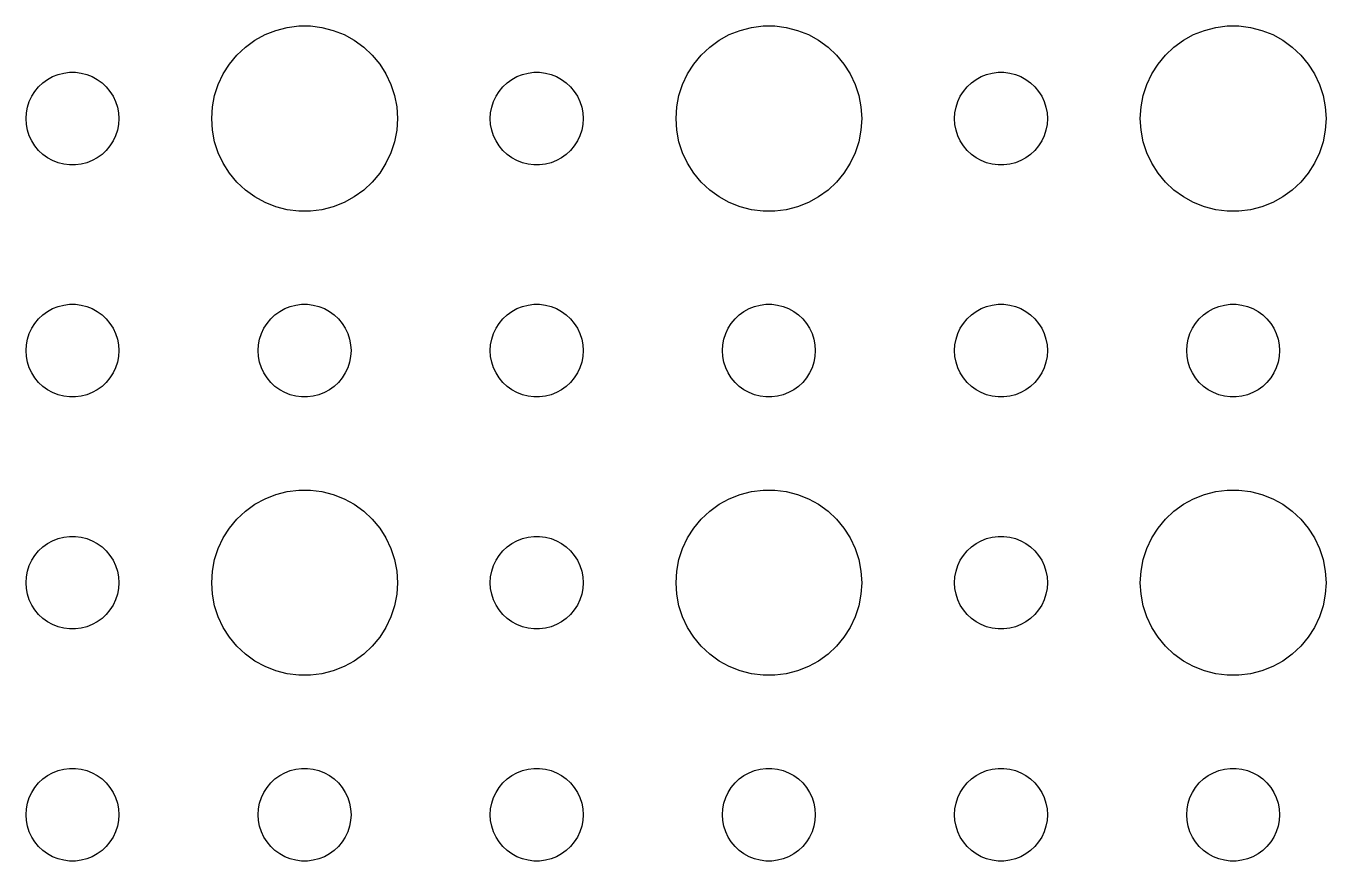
# Model space of a CAD drawing. Header units: metres. Extents: x -157 to 157, y -157 to 157.
# Drawn here: x 66 to 108, y -84 to -57.01 of the extents above; entities that cross this region are included whole.
import ezdxf

# ---------------------------------------------------------------- set-up
doc = ezdxf.new("R2010")
doc.units = ezdxf.units.M

msp = doc.modelspace()

# ---------------------------------------------------------------- linework, layer by layer
for p, q in [((74.073, -57.1468), (74.4379, -57.0531)), ((74.4379, -57.0531), (74.8116, -57.0059)), ((74.8116, -57.0059), (75.1884, -57.0059)), ((75.1884, -57.0059), (75.5621, -57.0531)), ((75.5621, -57.0531), (75.927, -57.1468)), ((89.073, -57.1468), (89.4379, -57.0531)), ((89.4379, -57.0531), (89.8116, -57.0059)), ((89.8116, -57.0059), (90.1884, -57.0059)), ((90.1884, -57.0059), (90.5621, -57.0531)), ((90.5621, -57.0531), (90.927, -57.1468)), ((104.073, -57.1468), (104.438, -57.0531)), ((104.438, -57.0531), (104.812, -57.0059)), ((104.812, -57.0059), (105.188, -57.0059)), ((105.188, -57.0059), (105.562, -57.0531)), ((105.562, -57.0531), (105.927, -57.1468)), ((73.0877, -57.6885), (73.3925, -57.467)), ((73.3925, -57.467), (73.7227, -57.2855)), ((73.7227, -57.2855), (74.073, -57.1468)), ((75.927, -57.1468), (76.2773, -57.2855)), ((76.2773, -57.2855), (76.6075, -57.467)), ((76.6075, -57.467), (76.9123, -57.6885)), ((88.0877, -57.6885), (88.3925, -57.467)), ((88.3925, -57.467), (88.7227, -57.2855)), ((88.7227, -57.2855), (89.073, -57.1468)), ((90.927, -57.1468), (91.2773, -57.2855)), ((91.2773, -57.2855), (91.6075, -57.467)), ((91.6075, -57.467), (91.9123, -57.6885)), ((103.088, -57.6885), (103.393, -57.467)), ((103.393, -57.467), (103.723, -57.2855)), ((103.723, -57.2855), (104.073, -57.1468)), ((105.927, -57.1468), (106.277, -57.2855)), ((106.277, -57.2855), (106.607, -57.467)), ((106.607, -57.467), (106.912, -57.6885)), ((72.573, -58.2366), (72.8131, -57.9464)), ((72.8131, -57.9464), (73.0877, -57.6885)), ((76.9123, -57.6885), (77.1869, -57.9464)), ((77.1869, -57.9464), (77.427, -58.2366)), ((87.573, -58.2366), (87.8131, -57.9464)), ((87.8131, -57.9464), (88.0877, -57.6885)), ((91.9123, -57.6885), (92.1869, -57.9464)), ((92.1869, -57.9464), (92.427, -58.2366)), ((102.573, -58.2366), (102.813, -57.9464)), ((102.813, -57.9464), (103.088, -57.6885)), ((106.912, -57.6885), (107.187, -57.9464)), ((107.187, -57.9464), (107.427, -58.2366)), ((72.3711, -58.5547), (72.573, -58.2366)), ((77.427, -58.2366), (77.6289, -58.5547)), ((87.3711, -58.5547), (87.573, -58.2366)), ((92.427, -58.2366), (92.6289, -58.5547)), ((102.371, -58.5547), (102.573, -58.2366)), ((107.427, -58.2366), (107.629, -58.5547)), ((66.5439, -58.8442), (66.6963, -58.7335)), ((66.6963, -58.7335), (66.8613, -58.6428)), ((66.8613, -58.6428), (67.0365, -58.5734)), ((67.0365, -58.5734), (67.2189, -58.5266)), ((67.2189, -58.5266), (67.4058, -58.503)), ((67.4058, -58.503), (67.5942, -58.503)), ((67.5942, -58.503), (67.7811, -58.5266)), ((67.7811, -58.5266), (67.9635, -58.5734)), ((67.9635, -58.5734), (68.1387, -58.6428)), ((68.1387, -58.6428), (68.3037, -58.7335)), ((68.3037, -58.7335), (68.4561, -58.8442)), ((72.2107, -58.8956), (72.3711, -58.5547)), ((77.6289, -58.5547), (77.7893, -58.8956)), ((81.5439, -58.8442), (81.6963, -58.7335)), ((81.6963, -58.7335), (81.8613, -58.6428)), ((81.8613, -58.6428), (82.0365, -58.5734)), ((82.0365, -58.5734), (82.2189, -58.5266)), ((82.2189, -58.5266), (82.4058, -58.503)), ((82.4058, -58.503), (82.5942, -58.503)), ((82.5942, -58.503), (82.7811, -58.5266)), ((82.7811, -58.5266), (82.9635, -58.5734)), ((82.9635, -58.5734), (83.1387, -58.6428)), ((83.1387, -58.6428), (83.3037, -58.7335)), ((83.3037, -58.7335), (83.4561, -58.8442)), ((87.2107, -58.8956), (87.3711, -58.5547)), ((92.6289, -58.5547), (92.7893, -58.8956)), ((96.5439, -58.8442), (96.6963, -58.7335)), ((96.6963, -58.7335), (96.8613, -58.6428)), ((96.8613, -58.6428), (97.0365, -58.5734)), ((97.0365, -58.5734), (97.2189, -58.5266)), ((97.2189, -58.5266), (97.4058, -58.503)), ((97.4058, -58.503), (97.5942, -58.503)), ((97.5942, -58.503), (97.7811, -58.5266)), ((97.7811, -58.5266), (97.9635, -58.5734)), ((97.9635, -58.5734), (98.1387, -58.6428)), ((98.1387, -58.6428), (98.3037, -58.7335)), ((98.3037, -58.7335), (98.4561, -58.8442)), ((102.211, -58.8956), (102.371, -58.5547)), ((107.629, -58.5547), (107.789, -58.8956)), ((66.1855, -59.2774), (66.2865, -59.1183)), ((66.2865, -59.1183), (66.4065, -58.9732)), ((66.4065, -58.9732), (66.5439, -58.8442)), ((68.4561, -58.8442), (68.5934, -58.9732)), ((68.5934, -58.9732), (68.7135, -59.1183)), ((68.7135, -59.1183), (68.8145, -59.2774)), ((72.0943, -59.2539), (72.2107, -58.8956)), ((77.7893, -58.8956), (77.9057, -59.2539)), ((81.1855, -59.2774), (81.2865, -59.1183)), ((81.2865, -59.1183), (81.4065, -58.9732)), ((81.4065, -58.9732), (81.5439, -58.8442)), ((83.4561, -58.8442), (83.5934, -58.9732)), ((83.5934, -58.9732), (83.7135, -59.1183)), ((83.7135, -59.1183), (83.8145, -59.2774)), ((87.0943, -59.2539), (87.2107, -58.8956)), ((92.7893, -58.8956), (92.9057, -59.2539)), ((96.1855, -59.2774), (96.2865, -59.1183)), ((96.2865, -59.1183), (96.4065, -58.9732)), ((96.4065, -58.9732), (96.5439, -58.8442)), ((98.4561, -58.8442), (98.5934, -58.9732)), ((98.5934, -58.9732), (98.7135, -59.1183)), ((98.7135, -59.1183), (98.8145, -59.2774)), ((102.094, -59.2539), (102.211, -58.8956)), ((107.789, -58.8956), (107.906, -59.2539)), ((66.0118, -59.812), (66.0471, -59.627)), ((66.0471, -59.627), (66.1053, -59.4478)), ((66.1053, -59.4478), (66.1855, -59.2774)), ((68.8145, -59.2774), (68.8947, -59.4478)), ((68.8947, -59.4478), (68.9529, -59.627)), ((68.9529, -59.627), (68.9882, -59.812)), ((72, -60), (72.0237, -59.624)), ((72.0237, -59.624), (72.0943, -59.2539)), ((77.9057, -59.2539), (77.9763, -59.624)), ((77.9763, -59.624), (78, -60)), ((81.0118, -59.812), (81.0471, -59.627)), ((81.0471, -59.627), (81.1053, -59.4478)), ((81.1053, -59.4478), (81.1855, -59.2774)), ((83.8145, -59.2774), (83.8947, -59.4478)), ((83.8947, -59.4478), (83.9529, -59.627)), ((83.9529, -59.627), (83.9882, -59.812)), ((87, -60), (87.0237, -59.624)), ((87.0237, -59.624), (87.0943, -59.2539)), ((92.9057, -59.2539), (92.9763, -59.624)), ((92.9763, -59.624), (93, -60)), ((96.0118, -59.812), (96.0471, -59.627)), ((96.0471, -59.627), (96.1053, -59.4478)), ((96.1053, -59.4478), (96.1855, -59.2774)), ((98.8145, -59.2774), (98.8947, -59.4478)), ((98.8947, -59.4478), (98.9529, -59.627)), ((98.9529, -59.627), (98.9882, -59.812)), ((102, -60), (102.024, -59.624)), ((102.024, -59.624), (102.094, -59.2539)), ((107.906, -59.2539), (107.976, -59.624)), ((107.976, -59.624), (108, -60)), ((66, -60), (66.0118, -59.812)), ((66.0118, -60.188), (66, -60)), ((68.9882, -59.812), (69, -60)), ((69, -60), (68.9882, -60.188)), ((72.0237, -60.376), (72, -60)), ((78, -60), (77.9763, -60.376)), ((81, -60), (81.0118, -59.812)), ((81.0118, -60.188), (81, -60)), ((83.9882, -59.812), (84, -60)), ((84, -60), (83.9882, -60.188)), ((87.0237, -60.376), (87, -60)), ((93, -60), (92.9763, -60.376)), ((96, -60), (96.0118, -59.812)), ((96.0118, -60.188), (96, -60)), ((98.9882, -59.812), (99, -60)), ((99, -60), (98.9882, -60.188)), ((102.024, -60.376), (102, -60)), ((108, -60), (107.976, -60.376)), ((66.0471, -60.373), (66.0118, -60.188)), ((66.1053, -60.5522), (66.0471, -60.373)), ((68.9529, -60.373), (68.8947, -60.5522)), ((68.9882, -60.188), (68.9529, -60.373)), ((72.0943, -60.7461), (72.0237, -60.376)), ((77.9763, -60.376), (77.9057, -60.7461)), ((81.0471, -60.373), (81.0118, -60.188)), ((81.1053, -60.5522), (81.0471, -60.373)), ((83.9529, -60.373), (83.8947, -60.5522)), ((83.9882, -60.188), (83.9529, -60.373)), ((87.0943, -60.7461), (87.0237, -60.376)), ((92.9763, -60.376), (92.9057, -60.7461)), ((96.0471, -60.373), (96.0118, -60.188)), ((96.1053, -60.5522), (96.0471, -60.373)), ((98.9529, -60.373), (98.8947, -60.5522)), ((98.9882, -60.188), (98.9529, -60.373)), ((102.094, -60.7461), (102.024, -60.376)), ((107.976, -60.376), (107.906, -60.7461)), ((66.1855, -60.7226), (66.1053, -60.5522)), ((66.2865, -60.8817), (66.1855, -60.7226)), ((66.4065, -61.0268), (66.2865, -60.8817)), ((68.7135, -60.8817), (68.5934, -61.0268)), ((68.8145, -60.7226), (68.7135, -60.8817)), ((68.8947, -60.5522), (68.8145, -60.7226)), ((72.2107, -61.1044), (72.0943, -60.7461)), ((77.9057, -60.7461), (77.7893, -61.1044)), ((81.1855, -60.7226), (81.1053, -60.5522)), ((81.2865, -60.8817), (81.1855, -60.7226)), ((81.4065, -61.0268), (81.2865, -60.8817)), ((83.7135, -60.8817), (83.5934, -61.0268)), ((83.8145, -60.7226), (83.7135, -60.8817)), ((83.8947, -60.5522), (83.8145, -60.7226)), ((87.2107, -61.1044), (87.0943, -60.7461)), ((92.9057, -60.7461), (92.7893, -61.1044)), ((96.1855, -60.7226), (96.1053, -60.5522)), ((96.2865, -60.8817), (96.1855, -60.7226)), ((96.4065, -61.0268), (96.2865, -60.8817)), ((98.7135, -60.8817), (98.5934, -61.0268)), ((98.8145, -60.7226), (98.7135, -60.8817)), ((98.8947, -60.5522), (98.8145, -60.7226)), ((102.211, -61.1044), (102.094, -60.7461)), ((107.906, -60.7461), (107.789, -61.1044)), ((66.5439, -61.1558), (66.4065, -61.0268)), ((66.6963, -61.2665), (66.5439, -61.1558)), ((66.8613, -61.3572), (66.6963, -61.2665)), ((68.3037, -61.2665), (68.1387, -61.3572)), ((68.4561, -61.1558), (68.3037, -61.2665)), ((68.5934, -61.0268), (68.4561, -61.1558)), ((72.3711, -61.4453), (72.2107, -61.1044)), ((77.7893, -61.1044), (77.6289, -61.4453)), ((81.5439, -61.1558), (81.4065, -61.0268)), ((81.6963, -61.2665), (81.5439, -61.1558)), ((81.8613, -61.3572), (81.6963, -61.2665)), ((83.3037, -61.2665), (83.1387, -61.3572)), ((83.4561, -61.1558), (83.3037, -61.2665)), ((83.5934, -61.0268), (83.4561, -61.1558)), ((87.3711, -61.4453), (87.2107, -61.1044)), ((92.7893, -61.1044), (92.6289, -61.4453)), ((96.5439, -61.1558), (96.4065, -61.0268)), ((96.6963, -61.2665), (96.5439, -61.1558)), ((96.8613, -61.3572), (96.6963, -61.2665)), ((98.3037, -61.2665), (98.1387, -61.3572)), ((98.4561, -61.1558), (98.3037, -61.2665)), ((98.5934, -61.0268), (98.4561, -61.1558)), ((102.371, -61.4453), (102.211, -61.1044)), ((107.789, -61.1044), (107.629, -61.4453)), ((67.0365, -61.4266), (66.8613, -61.3572)), ((67.2189, -61.4734), (67.0365, -61.4266)), ((67.4058, -61.497), (67.2189, -61.4734)), ((67.5942, -61.497), (67.4058, -61.497)), ((67.7811, -61.4734), (67.5942, -61.497)), ((67.9635, -61.4266), (67.7811, -61.4734)), ((68.1387, -61.3572), (67.9635, -61.4266)), ((72.573, -61.7634), (72.3711, -61.4453)), ((77.6289, -61.4453), (77.427, -61.7634)), ((82.0365, -61.4266), (81.8613, -61.3572)), ((82.2189, -61.4734), (82.0365, -61.4266)), ((82.4058, -61.497), (82.2189, -61.4734)), ((82.5942, -61.497), (82.4058, -61.497)), ((82.7811, -61.4734), (82.5942, -61.497)), ((82.9635, -61.4266), (82.7811, -61.4734)), ((83.1387, -61.3572), (82.9635, -61.4266)), ((87.573, -61.7634), (87.3711, -61.4453)), ((92.6289, -61.4453), (92.427, -61.7634)), ((97.0365, -61.4266), (96.8613, -61.3572)), ((97.2189, -61.4734), (97.0365, -61.4266)), ((97.4058, -61.497), (97.2189, -61.4734)), ((97.5942, -61.497), (97.4058, -61.497)), ((97.7811, -61.4734), (97.5942, -61.497)), ((97.9635, -61.4266), (97.7811, -61.4734)), ((98.1387, -61.3572), (97.9635, -61.4266)), ((102.573, -61.7634), (102.371, -61.4453)), ((107.629, -61.4453), (107.427, -61.7634)), ((72.8131, -62.0536), (72.573, -61.7634)), ((73.0877, -62.3115), (72.8131, -62.0536)), ((77.1869, -62.0536), (76.9123, -62.3115)), ((77.427, -61.7634), (77.1869, -62.0536)), ((87.8131, -62.0536), (87.573, -61.7634)), ((88.0877, -62.3115), (87.8131, -62.0536)), ((92.1869, -62.0536), (91.9123, -62.3115)), ((92.427, -61.7634), (92.1869, -62.0536)), ((102.813, -62.0536), (102.573, -61.7634)), ((103.088, -62.3115), (102.813, -62.0536)), ((107.187, -62.0536), (106.912, -62.3115)), ((107.427, -61.7634), (107.187, -62.0536)), ((73.3925, -62.533), (73.0877, -62.3115)), ((73.7227, -62.7145), (73.3925, -62.533)), ((76.6075, -62.533), (76.2773, -62.7145)), ((76.9123, -62.3115), (76.6075, -62.533)), ((88.3925, -62.533), (88.0877, -62.3115)), ((88.7227, -62.7145), (88.3925, -62.533)), ((91.6075, -62.533), (91.2773, -62.7145)), ((91.9123, -62.3115), (91.6075, -62.533)), ((103.393, -62.533), (103.088, -62.3115)), ((103.723, -62.7145), (103.393, -62.533)), ((106.607, -62.533), (106.277, -62.7145)), ((106.912, -62.3115), (106.607, -62.533)), ((74.073, -62.8532), (73.7227, -62.7145)), ((74.4379, -62.9469), (74.073, -62.8532)), ((74.8116, -62.9941), (74.4379, -62.9469)), ((75.1884, -62.9941), (74.8116, -62.9941)), ((75.5621, -62.9469), (75.1884, -62.9941)), ((75.927, -62.8532), (75.5621, -62.9469)), ((76.2773, -62.7145), (75.927, -62.8532)), ((89.073, -62.8532), (88.7227, -62.7145)), ((89.4379, -62.9469), (89.073, -62.8532)), ((89.8116, -62.9941), (89.4379, -62.9469)), ((90.1884, -62.9941), (89.8116, -62.9941)), ((90.5621, -62.9469), (90.1884, -62.9941)), ((90.927, -62.8532), (90.5621, -62.9469)), ((91.2773, -62.7145), (90.927, -62.8532)), ((104.073, -62.8532), (103.723, -62.7145)), ((104.438, -62.9469), (104.073, -62.8532)), ((104.812, -62.9941), (104.438, -62.9469)), ((105.188, -62.9941), (104.812, -62.9941)), ((105.562, -62.9469), (105.188, -62.9941)), ((105.927, -62.8532), (105.562, -62.9469)), ((106.277, -62.7145), (105.927, -62.8532)), ((66.4065, -66.4732), (66.5439, -66.3442)), ((66.5439, -66.3442), (66.6963, -66.2335)), ((66.6963, -66.2335), (66.8613, -66.1428)), ((66.8613, -66.1428), (67.0365, -66.0734)), ((67.0365, -66.0734), (67.2189, -66.0266)), ((67.2189, -66.0266), (67.4058, -66.003)), ((67.4058, -66.003), (67.5942, -66.003)), ((67.5942, -66.003), (67.7811, -66.0266)), ((67.7811, -66.0266), (67.9635, -66.0734)), ((67.9635, -66.0734), (68.1387, -66.1428)), ((68.1387, -66.1428), (68.3037, -66.2335)), ((68.3037, -66.2335), (68.4561, -66.3442)), ((68.4561, -66.3442), (68.5934, -66.4732)), ((73.9065, -66.4732), (74.0439, -66.3442)), ((74.0439, -66.3442), (74.1963, -66.2335)), ((74.1963, -66.2335), (74.3613, -66.1428)), ((74.3613, -66.1428), (74.5365, -66.0734)), ((74.5365, -66.0734), (74.7189, -66.0266)), ((74.7189, -66.0266), (74.9058, -66.003)), ((74.9058, -66.003), (75.0942, -66.003)), ((75.0942, -66.003), (75.2811, -66.0266)), ((75.2811, -66.0266), (75.4635, -66.0734)), ((75.4635, -66.0734), (75.6387, -66.1428)), ((75.6387, -66.1428), (75.8037, -66.2335)), ((75.8037, -66.2335), (75.9561, -66.3442)), ((75.9561, -66.3442), (76.0934, -66.4732)), ((81.4065, -66.4732), (81.5439, -66.3442)), ((81.5439, -66.3442), (81.6963, -66.2335)), ((81.6963, -66.2335), (81.8613, -66.1428)), ((81.8613, -66.1428), (82.0365, -66.0734)), ((82.0365, -66.0734), (82.2189, -66.0266)), ((82.2189, -66.0266), (82.4058, -66.003)), ((82.4058, -66.003), (82.5942, -66.003)), ((82.5942, -66.003), (82.7811, -66.0266)), ((82.7811, -66.0266), (82.9635, -66.0734)), ((82.9635, -66.0734), (83.1387, -66.1428)), ((83.1387, -66.1428), (83.3037, -66.2335)), ((83.3037, -66.2335), (83.4561, -66.3442)), ((83.4561, -66.3442), (83.5934, -66.4732)), ((88.9065, -66.4732), (89.0439, -66.3442)), ((89.0439, -66.3442), (89.1963, -66.2335)), ((89.1963, -66.2335), (89.3613, -66.1428)), ((89.3613, -66.1428), (89.5365, -66.0734)), ((89.5365, -66.0734), (89.7189, -66.0266)), ((89.7189, -66.0266), (89.9058, -66.003)), ((89.9058, -66.003), (90.0942, -66.003)), ((90.0942, -66.003), (90.2811, -66.0266)), ((90.2811, -66.0266), (90.4635, -66.0734)), ((90.4635, -66.0734), (90.6387, -66.1428)), ((90.6387, -66.1428), (90.8037, -66.2335)), ((90.8037, -66.2335), (90.9561, -66.3442)), ((90.9561, -66.3442), (91.0934, -66.4732)), ((96.4065, -66.4732), (96.5439, -66.3442)), ((96.5439, -66.3442), (96.6963, -66.2335)), ((96.6963, -66.2335), (96.8613, -66.1428)), ((96.8613, -66.1428), (97.0365, -66.0734)), ((97.0365, -66.0734), (97.2189, -66.0266)), ((97.2189, -66.0266), (97.4058, -66.003)), ((97.4058, -66.003), (97.5942, -66.003)), ((97.5942, -66.003), (97.7811, -66.0266)), ((97.7811, -66.0266), (97.9635, -66.0734)), ((97.9635, -66.0734), (98.1387, -66.1428)), ((98.1387, -66.1428), (98.3037, -66.2335)), ((98.3037, -66.2335), (98.4561, -66.3442)), ((98.4561, -66.3442), (98.5934, -66.4732)), ((103.907, -66.4732), (104.044, -66.3442)), ((104.044, -66.3442), (104.196, -66.2335)), ((104.196, -66.2335), (104.361, -66.1428)), ((104.361, -66.1428), (104.536, -66.0734)), ((104.536, -66.0734), (104.719, -66.0266)), ((104.719, -66.0266), (104.906, -66.003)), ((104.906, -66.003), (105.094, -66.003)), ((105.094, -66.003), (105.281, -66.0266)), ((105.281, -66.0266), (105.464, -66.0734)), ((105.464, -66.0734), (105.639, -66.1428)), ((105.639, -66.1428), (105.804, -66.2335)), ((105.804, -66.2335), (105.956, -66.3442)), ((105.956, -66.3442), (106.093, -66.4732)), ((66.1053, -66.9478), (66.1855, -66.7774)), ((66.1855, -66.7774), (66.2865, -66.6183)), ((66.2865, -66.6183), (66.4065, -66.4732)), ((68.5934, -66.4732), (68.7135, -66.6183)), ((68.7135, -66.6183), (68.8145, -66.7774)), ((68.8145, -66.7774), (68.8947, -66.9478)), ((73.6053, -66.9478), (73.6855, -66.7774)), ((73.6855, -66.7774), (73.7865, -66.6183)), ((73.7865, -66.6183), (73.9065, -66.4732)), ((76.0934, -66.4732), (76.2135, -66.6183)), ((76.2135, -66.6183), (76.3145, -66.7774)), ((76.3145, -66.7774), (76.3947, -66.9478)), ((81.1053, -66.9478), (81.1855, -66.7774)), ((81.1855, -66.7774), (81.2865, -66.6183)), ((81.2865, -66.6183), (81.4065, -66.4732)), ((83.5934, -66.4732), (83.7135, -66.6183)), ((83.7135, -66.6183), (83.8145, -66.7774)), ((83.8145, -66.7774), (83.8947, -66.9478)), ((88.6053, -66.9478), (88.6855, -66.7774)), ((88.6855, -66.7774), (88.7865, -66.6183)), ((88.7865, -66.6183), (88.9065, -66.4732)), ((91.0934, -66.4732), (91.2135, -66.6183)), ((91.2135, -66.6183), (91.3145, -66.7774)), ((91.3145, -66.7774), (91.3947, -66.9478)), ((96.1053, -66.9478), (96.1855, -66.7774)), ((96.1855, -66.7774), (96.2865, -66.6183)), ((96.2865, -66.6183), (96.4065, -66.4732)), ((98.5934, -66.4732), (98.7135, -66.6183)), ((98.7135, -66.6183), (98.8145, -66.7774)), ((98.8145, -66.7774), (98.8947, -66.9478)), ((103.605, -66.9478), (103.686, -66.7774)), ((103.686, -66.7774), (103.786, -66.6183)), ((103.786, -66.6183), (103.907, -66.4732)), ((106.093, -66.4732), (106.214, -66.6183)), ((106.214, -66.6183), (106.314, -66.7774)), ((106.314, -66.7774), (106.395, -66.9478)), ((66.0118, -67.312), (66.0471, -67.127)), ((66.0471, -67.127), (66.1053, -66.9478)), ((68.8947, -66.9478), (68.9529, -67.127)), ((68.9529, -67.127), (68.9882, -67.312)), ((73.5118, -67.312), (73.5471, -67.127)), ((73.5471, -67.127), (73.6053, -66.9478)), ((76.3947, -66.9478), (76.4529, -67.127)), ((76.4529, -67.127), (76.4882, -67.312)), ((81.0118, -67.312), (81.0471, -67.127)), ((81.0471, -67.127), (81.1053, -66.9478)), ((83.8947, -66.9478), (83.9529, -67.127)), ((83.9529, -67.127), (83.9882, -67.312)), ((88.5118, -67.312), (88.5471, -67.127)), ((88.5471, -67.127), (88.6053, -66.9478)), ((91.3947, -66.9478), (91.4529, -67.127)), ((91.4529, -67.127), (91.4882, -67.312)), ((96.0118, -67.312), (96.0471, -67.127)), ((96.0471, -67.127), (96.1053, -66.9478)), ((98.8947, -66.9478), (98.9529, -67.127)), ((98.9529, -67.127), (98.9882, -67.312)), ((103.512, -67.312), (103.547, -67.127)), ((103.547, -67.127), (103.605, -66.9478)), ((106.395, -66.9478), (106.453, -67.127)), ((106.453, -67.127), (106.488, -67.312)), ((66, -67.5), (66.0118, -67.312)), ((66.0118, -67.688), (66, -67.5)), ((68.9882, -67.312), (69, -67.5)), ((69, -67.5), (68.9882, -67.688)), ((73.5, -67.5), (73.5118, -67.312)), ((73.5118, -67.688), (73.5, -67.5)), ((76.4882, -67.312), (76.5, -67.5)), ((76.5, -67.5), (76.4882, -67.688)), ((81, -67.5), (81.0118, -67.312)), ((81.0118, -67.688), (81, -67.5)), ((83.9882, -67.312), (84, -67.5)), ((84, -67.5), (83.9882, -67.688)), ((88.5, -67.5), (88.5118, -67.312)), ((88.5118, -67.688), (88.5, -67.5)), ((91.4882, -67.312), (91.5, -67.5)), ((91.5, -67.5), (91.4882, -67.688)), ((96, -67.5), (96.0118, -67.312)), ((96.0118, -67.688), (96, -67.5)), ((98.9882, -67.312), (99, -67.5)), ((99, -67.5), (98.9882, -67.688)), ((103.5, -67.5), (103.512, -67.312)), ((103.512, -67.688), (103.5, -67.5)), ((106.488, -67.312), (106.5, -67.5)), ((106.5, -67.5), (106.488, -67.688)), ((66.0471, -67.873), (66.0118, -67.688)), ((66.1053, -68.0522), (66.0471, -67.873)), ((68.9529, -67.873), (68.8947, -68.0522)), ((68.9882, -67.688), (68.9529, -67.873)), ((73.5471, -67.873), (73.5118, -67.688)), ((73.6053, -68.0522), (73.5471, -67.873)), ((76.4529, -67.873), (76.3947, -68.0522)), ((76.4882, -67.688), (76.4529, -67.873)), ((81.0471, -67.873), (81.0118, -67.688)), ((81.1053, -68.0522), (81.0471, -67.873)), ((83.9529, -67.873), (83.8947, -68.0522)), ((83.9882, -67.688), (83.9529, -67.873)), ((88.5471, -67.873), (88.5118, -67.688)), ((88.6053, -68.0522), (88.5471, -67.873)), ((91.4529, -67.873), (91.3947, -68.0522)), ((91.4882, -67.688), (91.4529, -67.873)), ((96.0471, -67.873), (96.0118, -67.688)), ((96.1053, -68.0522), (96.0471, -67.873)), ((98.9529, -67.873), (98.8947, -68.0522)), ((98.9882, -67.688), (98.9529, -67.873)), ((103.547, -67.873), (103.512, -67.688)), ((103.605, -68.0522), (103.547, -67.873)), ((106.453, -67.873), (106.395, -68.0522)), ((106.488, -67.688), (106.453, -67.873)), ((66.1855, -68.2226), (66.1053, -68.0522)), ((66.2865, -68.3817), (66.1855, -68.2226)), ((66.4065, -68.5268), (66.2865, -68.3817)), ((68.7135, -68.3817), (68.5934, -68.5268)), ((68.8145, -68.2226), (68.7135, -68.3817)), ((68.8947, -68.0522), (68.8145, -68.2226)), ((73.6855, -68.2226), (73.6053, -68.0522)), ((73.7865, -68.3817), (73.6855, -68.2226)), ((73.9065, -68.5268), (73.7865, -68.3817)), ((76.2135, -68.3817), (76.0934, -68.5268)), ((76.3145, -68.2226), (76.2135, -68.3817)), ((76.3947, -68.0522), (76.3145, -68.2226)), ((81.1855, -68.2226), (81.1053, -68.0522)), ((81.2865, -68.3817), (81.1855, -68.2226)), ((81.4065, -68.5268), (81.2865, -68.3817)), ((83.7135, -68.3817), (83.5934, -68.5268)), ((83.8145, -68.2226), (83.7135, -68.3817)), ((83.8947, -68.0522), (83.8145, -68.2226)), ((88.6855, -68.2226), (88.6053, -68.0522)), ((88.7865, -68.3817), (88.6855, -68.2226)), ((88.9065, -68.5268), (88.7865, -68.3817)), ((91.2135, -68.3817), (91.0934, -68.5268)), ((91.3145, -68.2226), (91.2135, -68.3817)), ((91.3947, -68.0522), (91.3145, -68.2226)), ((96.1855, -68.2226), (96.1053, -68.0522)), ((96.2865, -68.3817), (96.1855, -68.2226)), ((96.4065, -68.5268), (96.2865, -68.3817)), ((98.7135, -68.3817), (98.5934, -68.5268)), ((98.8145, -68.2226), (98.7135, -68.3817)), ((98.8947, -68.0522), (98.8145, -68.2226)), ((103.686, -68.2226), (103.605, -68.0522)), ((103.786, -68.3817), (103.686, -68.2226)), ((103.907, -68.5268), (103.786, -68.3817)), ((106.214, -68.3817), (106.093, -68.5268)), ((106.314, -68.2226), (106.214, -68.3817)), ((106.395, -68.0522), (106.314, -68.2226)), ((66.5439, -68.6558), (66.4065, -68.5268)), ((66.6963, -68.7665), (66.5439, -68.6558)), ((66.8613, -68.8572), (66.6963, -68.7665)), ((67.0365, -68.9266), (66.8613, -68.8572)), ((68.1387, -68.8572), (67.9635, -68.9266)), ((68.3037, -68.7665), (68.1387, -68.8572)), ((68.4561, -68.6558), (68.3037, -68.7665)), ((68.5934, -68.5268), (68.4561, -68.6558)), ((74.0439, -68.6558), (73.9065, -68.5268)), ((74.1963, -68.7665), (74.0439, -68.6558)), ((74.3613, -68.8572), (74.1963, -68.7665)), ((74.5365, -68.9266), (74.3613, -68.8572)), ((75.6387, -68.8572), (75.4635, -68.9266)), ((75.8037, -68.7665), (75.6387, -68.8572)), ((75.9561, -68.6558), (75.8037, -68.7665)), ((76.0934, -68.5268), (75.9561, -68.6558)), ((81.5439, -68.6558), (81.4065, -68.5268)), ((81.6963, -68.7665), (81.5439, -68.6558)), ((81.8613, -68.8572), (81.6963, -68.7665)), ((82.0365, -68.9266), (81.8613, -68.8572)), ((83.1387, -68.8572), (82.9635, -68.9266)), ((83.3037, -68.7665), (83.1387, -68.8572)), ((83.4561, -68.6558), (83.3037, -68.7665)), ((83.5934, -68.5268), (83.4561, -68.6558)), ((89.0439, -68.6558), (88.9065, -68.5268)), ((89.1963, -68.7665), (89.0439, -68.6558)), ((89.3613, -68.8572), (89.1963, -68.7665)), ((89.5365, -68.9266), (89.3613, -68.8572)), ((90.6387, -68.8572), (90.4635, -68.9266)), ((90.8037, -68.7665), (90.6387, -68.8572)), ((90.9561, -68.6558), (90.8037, -68.7665)), ((91.0934, -68.5268), (90.9561, -68.6558)), ((96.5439, -68.6558), (96.4065, -68.5268)), ((96.6963, -68.7665), (96.5439, -68.6558)), ((96.8613, -68.8572), (96.6963, -68.7665)), ((97.0365, -68.9266), (96.8613, -68.8572)), ((98.1387, -68.8572), (97.9635, -68.9266)), ((98.3037, -68.7665), (98.1387, -68.8572)), ((98.4561, -68.6558), (98.3037, -68.7665)), ((98.5934, -68.5268), (98.4561, -68.6558)), ((104.044, -68.6558), (103.907, -68.5268)), ((104.196, -68.7665), (104.044, -68.6558)), ((104.361, -68.8572), (104.196, -68.7665)), ((104.536, -68.9266), (104.361, -68.8572)), ((105.639, -68.8572), (105.464, -68.9266)), ((105.804, -68.7665), (105.639, -68.8572)), ((105.956, -68.6558), (105.804, -68.7665)), ((106.093, -68.5268), (105.956, -68.6558)), ((67.2189, -68.9734), (67.0365, -68.9266)), ((67.4058, -68.997), (67.2189, -68.9734)), ((67.5942, -68.997), (67.4058, -68.997)), ((67.7811, -68.9734), (67.5942, -68.997)), ((67.9635, -68.9266), (67.7811, -68.9734)), ((74.7189, -68.9734), (74.5365, -68.9266)), ((74.9058, -68.997), (74.7189, -68.9734)), ((75.0942, -68.997), (74.9058, -68.997)), ((75.2811, -68.9734), (75.0942, -68.997)), ((75.4635, -68.9266), (75.2811, -68.9734)), ((82.2189, -68.9734), (82.0365, -68.9266)), ((82.4058, -68.997), (82.2189, -68.9734)), ((82.5942, -68.997), (82.4058, -68.997)), ((82.7811, -68.9734), (82.5942, -68.997)), ((82.9635, -68.9266), (82.7811, -68.9734)), ((89.7189, -68.9734), (89.5365, -68.9266)), ((89.9058, -68.997), (89.7189, -68.9734)), ((90.0942, -68.997), (89.9058, -68.997)), ((90.2811, -68.9734), (90.0942, -68.997)), ((90.4635, -68.9266), (90.2811, -68.9734)), ((97.2189, -68.9734), (97.0365, -68.9266)), ((97.4058, -68.997), (97.2189, -68.9734)), ((97.5942, -68.997), (97.4058, -68.997)), ((97.7811, -68.9734), (97.5942, -68.997)), ((97.9635, -68.9266), (97.7811, -68.9734)), ((104.719, -68.9734), (104.536, -68.9266)), ((104.906, -68.997), (104.719, -68.9734)), ((105.094, -68.997), (104.906, -68.997)), ((105.281, -68.9734), (105.094, -68.997)), ((105.464, -68.9266), (105.281, -68.9734)), ((73.7227, -72.2855), (74.073, -72.1468)), ((74.073, -72.1468), (74.4379, -72.0531)), ((74.4379, -72.0531), (74.8116, -72.0059)), ((74.8116, -72.0059), (75.1884, -72.0059)), ((75.1884, -72.0059), (75.5621, -72.0531)), ((75.5621, -72.0531), (75.927, -72.1468)), ((75.927, -72.1468), (76.2773, -72.2855)), ((88.7227, -72.2855), (89.073, -72.1468)), ((89.073, -72.1468), (89.4379, -72.0531)), ((89.4379, -72.0531), (89.8116, -72.0059)), ((89.8116, -72.0059), (90.1884, -72.0059)), ((90.1884, -72.0059), (90.5621, -72.0531)), ((90.5621, -72.0531), (90.927, -72.1468)), ((90.927, -72.1468), (91.2773, -72.2855)), ((103.723, -72.2855), (104.073, -72.1468)), ((104.073, -72.1468), (104.438, -72.0531)), ((104.438, -72.0531), (104.812, -72.0059)), ((104.812, -72.0059), (105.188, -72.0059)), ((105.188, -72.0059), (105.562, -72.0531)), ((105.562, -72.0531), (105.927, -72.1468)), ((105.927, -72.1468), (106.277, -72.2855)), ((73.0877, -72.6885), (73.3925, -72.467)), ((73.3925, -72.467), (73.7227, -72.2855)), ((76.2773, -72.2855), (76.6075, -72.467)), ((76.6075, -72.467), (76.9123, -72.6885)), ((88.0877, -72.6885), (88.3925, -72.467)), ((88.3925, -72.467), (88.7227, -72.2855)), ((91.2773, -72.2855), (91.6075, -72.467)), ((91.6075, -72.467), (91.9123, -72.6885)), ((103.088, -72.6885), (103.393, -72.467)), ((103.393, -72.467), (103.723, -72.2855)), ((106.277, -72.2855), (106.607, -72.467)), ((106.607, -72.467), (106.912, -72.6885)), ((72.573, -73.2366), (72.8131, -72.9464)), ((72.8131, -72.9464), (73.0877, -72.6885)), ((76.9123, -72.6885), (77.1869, -72.9464)), ((77.1869, -72.9464), (77.427, -73.2366)), ((87.573, -73.2366), (87.8131, -72.9464)), ((87.8131, -72.9464), (88.0877, -72.6885)), ((91.9123, -72.6885), (92.1869, -72.9464)), ((92.1869, -72.9464), (92.427, -73.2366)), ((102.573, -73.2366), (102.813, -72.9464)), ((102.813, -72.9464), (103.088, -72.6885)), ((106.912, -72.6885), (107.187, -72.9464)), ((107.187, -72.9464), (107.427, -73.2366)), ((72.3711, -73.5547), (72.573, -73.2366)), ((77.427, -73.2366), (77.6289, -73.5547)), ((87.3711, -73.5547), (87.573, -73.2366)), ((92.427, -73.2366), (92.6289, -73.5547)), ((102.371, -73.5547), (102.573, -73.2366)), ((107.427, -73.2366), (107.629, -73.5547)), ((66.4065, -73.9732), (66.5439, -73.8442)), ((66.5439, -73.8442), (66.6963, -73.7335)), ((66.6963, -73.7335), (66.8613, -73.6428)), ((66.8613, -73.6428), (67.0365, -73.5734)), ((67.0365, -73.5734), (67.2189, -73.5266)), ((67.2189, -73.5266), (67.4058, -73.503)), ((67.4058, -73.503), (67.5942, -73.503)), ((67.5942, -73.503), (67.7811, -73.5266)), ((67.7811, -73.5266), (67.9635, -73.5734)), ((67.9635, -73.5734), (68.1387, -73.6428)), ((68.1387, -73.6428), (68.3037, -73.7335)), ((68.3037, -73.7335), (68.4561, -73.8442)), ((68.4561, -73.8442), (68.5934, -73.9732)), ((72.0943, -74.2539), (72.2107, -73.8956)), ((72.2107, -73.8956), (72.3711, -73.5547)), ((77.6289, -73.5547), (77.7893, -73.8956)), ((77.7893, -73.8956), (77.9057, -74.2539)), ((81.4065, -73.9732), (81.5439, -73.8442)), ((81.5439, -73.8442), (81.6963, -73.7335)), ((81.6963, -73.7335), (81.8613, -73.6428)), ((81.8613, -73.6428), (82.0365, -73.5734)), ((82.0365, -73.5734), (82.2189, -73.5266)), ((82.2189, -73.5266), (82.4058, -73.503)), ((82.4058, -73.503), (82.5942, -73.503)), ((82.5942, -73.503), (82.7811, -73.5266)), ((82.7811, -73.5266), (82.9635, -73.5734)), ((82.9635, -73.5734), (83.1387, -73.6428)), ((83.1387, -73.6428), (83.3037, -73.7335)), ((83.3037, -73.7335), (83.4561, -73.8442)), ((83.4561, -73.8442), (83.5934, -73.9732)), ((87.0943, -74.2539), (87.2107, -73.8956)), ((87.2107, -73.8956), (87.3711, -73.5547)), ((92.6289, -73.5547), (92.7893, -73.8956)), ((92.7893, -73.8956), (92.9057, -74.2539)), ((96.4065, -73.9732), (96.5439, -73.8442)), ((96.5439, -73.8442), (96.6963, -73.7335)), ((96.6963, -73.7335), (96.8613, -73.6428)), ((96.8613, -73.6428), (97.0365, -73.5734)), ((97.0365, -73.5734), (97.2189, -73.5266)), ((97.2189, -73.5266), (97.4058, -73.503)), ((97.4058, -73.503), (97.5942, -73.503)), ((97.5942, -73.503), (97.7811, -73.5266)), ((97.7811, -73.5266), (97.9635, -73.5734)), ((97.9635, -73.5734), (98.1387, -73.6428)), ((98.1387, -73.6428), (98.3037, -73.7335)), ((98.3037, -73.7335), (98.4561, -73.8442)), ((98.4561, -73.8442), (98.5934, -73.9732)), ((102.094, -74.2539), (102.211, -73.8956)), ((102.211, -73.8956), (102.371, -73.5547)), ((107.629, -73.5547), (107.789, -73.8956)), ((107.789, -73.8956), (107.906, -74.2539)), ((66.1053, -74.4478), (66.1855, -74.2774)), ((66.1855, -74.2774), (66.2865, -74.1183)), ((66.2865, -74.1183), (66.4065, -73.9732)), ((68.5934, -73.9732), (68.7135, -74.1183)), ((68.7135, -74.1183), (68.8145, -74.2774)), ((68.8145, -74.2774), (68.8947, -74.4478)), ((72.0237, -74.624), (72.0943, -74.2539)), ((77.9057, -74.2539), (77.9763, -74.624)), ((81.1053, -74.4478), (81.1855, -74.2774)), ((81.1855, -74.2774), (81.2865, -74.1183)), ((81.2865, -74.1183), (81.4065, -73.9732)), ((83.5934, -73.9732), (83.7135, -74.1183)), ((83.7135, -74.1183), (83.8145, -74.2774)), ((83.8145, -74.2774), (83.8947, -74.4478)), ((87.0237, -74.624), (87.0943, -74.2539)), ((92.9057, -74.2539), (92.9763, -74.624)), ((96.1053, -74.4478), (96.1855, -74.2774)), ((96.1855, -74.2774), (96.2865, -74.1183)), ((96.2865, -74.1183), (96.4065, -73.9732)), ((98.5934, -73.9732), (98.7135, -74.1183)), ((98.7135, -74.1183), (98.8145, -74.2774)), ((98.8145, -74.2774), (98.8947, -74.4478)), ((102.024, -74.624), (102.094, -74.2539)), ((107.906, -74.2539), (107.976, -74.624)), ((66.0118, -74.812), (66.0471, -74.627)), ((66.0471, -74.627), (66.1053, -74.4478)), ((68.8947, -74.4478), (68.9529, -74.627)), ((68.9529, -74.627), (68.9882, -74.812)), ((72, -75), (72.0237, -74.624)), ((77.9763, -74.624), (78, -75)), ((81.0118, -74.812), (81.0471, -74.627)), ((81.0471, -74.627), (81.1053, -74.4478)), ((83.8947, -74.4478), (83.9529, -74.627)), ((83.9529, -74.627), (83.9882, -74.812)), ((87, -75), (87.0237, -74.624)), ((92.9763, -74.624), (93, -75)), ((96.0118, -74.812), (96.0471, -74.627)), ((96.0471, -74.627), (96.1053, -74.4478)), ((98.8947, -74.4478), (98.9529, -74.627)), ((98.9529, -74.627), (98.9882, -74.812)), ((102, -75), (102.024, -74.624)), ((107.976, -74.624), (108, -75)), ((66, -75), (66.0118, -74.812)), ((66.0118, -75.188), (66, -75)), ((68.9882, -74.812), (69, -75)), ((69, -75), (68.9882, -75.188)), ((72.0237, -75.376), (72, -75)), ((78, -75), (77.9763, -75.376)), ((81, -75), (81.0118, -74.812)), ((81.0118, -75.188), (81, -75)), ((83.9882, -74.812), (84, -75)), ((84, -75), (83.9882, -75.188)), ((87.0237, -75.376), (87, -75)), ((93, -75), (92.9763, -75.376)), ((96, -75), (96.0118, -74.812)), ((96.0118, -75.188), (96, -75)), ((98.9882, -74.812), (99, -75)), ((99, -75), (98.9882, -75.188)), ((102.024, -75.376), (102, -75)), ((108, -75), (107.976, -75.376)), ((66.0471, -75.373), (66.0118, -75.188)), ((66.1053, -75.5522), (66.0471, -75.373)), ((66.1855, -75.7226), (66.1053, -75.5522)), ((68.8947, -75.5522), (68.8145, -75.7226)), ((68.9529, -75.373), (68.8947, -75.5522)), ((68.9882, -75.188), (68.9529, -75.373)), ((72.0943, -75.7461), (72.0237, -75.376)), ((77.9763, -75.376), (77.9057, -75.7461)), ((81.0471, -75.373), (81.0118, -75.188)), ((81.1053, -75.5522), (81.0471, -75.373)), ((81.1855, -75.7226), (81.1053, -75.5522)), ((83.8947, -75.5522), (83.8145, -75.7226)), ((83.9529, -75.373), (83.8947, -75.5522)), ((83.9882, -75.188), (83.9529, -75.373)), ((87.0943, -75.7461), (87.0237, -75.376)), ((92.9763, -75.376), (92.9057, -75.7461)), ((96.0471, -75.373), (96.0118, -75.188)), ((96.1053, -75.5522), (96.0471, -75.373)), ((96.1855, -75.7226), (96.1053, -75.5522)), ((98.8947, -75.5522), (98.8145, -75.7226)), ((98.9529, -75.373), (98.8947, -75.5522)), ((98.9882, -75.188), (98.9529, -75.373)), ((102.094, -75.7461), (102.024, -75.376)), ((107.976, -75.376), (107.906, -75.7461)), ((66.2865, -75.8817), (66.1855, -75.7226)), ((66.4065, -76.0268), (66.2865, -75.8817)), ((68.7135, -75.8817), (68.5934, -76.0268)), ((68.8145, -75.7226), (68.7135, -75.8817)), ((72.2107, -76.1044), (72.0943, -75.7461)), ((77.9057, -75.7461), (77.7893, -76.1044)), ((81.2865, -75.8817), (81.1855, -75.7226)), ((81.4065, -76.0268), (81.2865, -75.8817)), ((83.7135, -75.8817), (83.5934, -76.0268)), ((83.8145, -75.7226), (83.7135, -75.8817)), ((87.2107, -76.1044), (87.0943, -75.7461)), ((92.9057, -75.7461), (92.7893, -76.1044)), ((96.2865, -75.8817), (96.1855, -75.7226)), ((96.4065, -76.0268), (96.2865, -75.8817)), ((98.7135, -75.8817), (98.5934, -76.0268)), ((98.8145, -75.7226), (98.7135, -75.8817)), ((102.211, -76.1044), (102.094, -75.7461)), ((107.906, -75.7461), (107.789, -76.1044)), ((66.5439, -76.1558), (66.4065, -76.0268)), ((66.6963, -76.2665), (66.5439, -76.1558)), ((66.8613, -76.3572), (66.6963, -76.2665)), ((67.0365, -76.4266), (66.8613, -76.3572)), ((67.2189, -76.4734), (67.0365, -76.4266)), ((67.9635, -76.4266), (67.7811, -76.4734)), ((68.1387, -76.3572), (67.9635, -76.4266)), ((68.3037, -76.2665), (68.1387, -76.3572)), ((68.4561, -76.1558), (68.3037, -76.2665)), ((68.5934, -76.0268), (68.4561, -76.1558)), ((72.3711, -76.4453), (72.2107, -76.1044)), ((77.7893, -76.1044), (77.6289, -76.4453)), ((81.5439, -76.1558), (81.4065, -76.0268)), ((81.6963, -76.2665), (81.5439, -76.1558)), ((81.8613, -76.3572), (81.6963, -76.2665)), ((82.0365, -76.4266), (81.8613, -76.3572)), ((82.2189, -76.4734), (82.0365, -76.4266)), ((82.9635, -76.4266), (82.7811, -76.4734)), ((83.1387, -76.3572), (82.9635, -76.4266)), ((83.3037, -76.2665), (83.1387, -76.3572)), ((83.4561, -76.1558), (83.3037, -76.2665)), ((83.5934, -76.0268), (83.4561, -76.1558)), ((87.3711, -76.4453), (87.2107, -76.1044)), ((92.7893, -76.1044), (92.6289, -76.4453)), ((96.5439, -76.1558), (96.4065, -76.0268)), ((96.6963, -76.2665), (96.5439, -76.1558)), ((96.8613, -76.3572), (96.6963, -76.2665)), ((97.0365, -76.4266), (96.8613, -76.3572)), ((97.2189, -76.4734), (97.0365, -76.4266)), ((97.9635, -76.4266), (97.7811, -76.4734)), ((98.1387, -76.3572), (97.9635, -76.4266)), ((98.3037, -76.2665), (98.1387, -76.3572)), ((98.4561, -76.1558), (98.3037, -76.2665)), ((98.5934, -76.0268), (98.4561, -76.1558)), ((102.371, -76.4453), (102.211, -76.1044)), ((107.789, -76.1044), (107.629, -76.4453)), ((67.4058, -76.497), (67.2189, -76.4734)), ((67.5942, -76.497), (67.4058, -76.497)), ((67.7811, -76.4734), (67.5942, -76.497)), ((72.573, -76.7634), (72.3711, -76.4453)), ((72.8131, -77.0536), (72.573, -76.7634)), ((77.427, -76.7634), (77.1869, -77.0536)), ((77.6289, -76.4453), (77.427, -76.7634)), ((82.4058, -76.497), (82.2189, -76.4734)), ((82.5942, -76.497), (82.4058, -76.497)), ((82.7811, -76.4734), (82.5942, -76.497)), ((87.573, -76.7634), (87.3711, -76.4453)), ((87.8131, -77.0536), (87.573, -76.7634)), ((92.427, -76.7634), (92.1869, -77.0536)), ((92.6289, -76.4453), (92.427, -76.7634)), ((97.4058, -76.497), (97.2189, -76.4734)), ((97.5942, -76.497), (97.4058, -76.497)), ((97.7811, -76.4734), (97.5942, -76.497)), ((102.573, -76.7634), (102.371, -76.4453)), ((102.813, -77.0536), (102.573, -76.7634)), ((107.427, -76.7634), (107.187, -77.0536)), ((107.629, -76.4453), (107.427, -76.7634)), ((73.0877, -77.3115), (72.8131, -77.0536)), ((77.1869, -77.0536), (76.9123, -77.3115)), ((88.0877, -77.3115), (87.8131, -77.0536)), ((92.1869, -77.0536), (91.9123, -77.3115)), ((103.088, -77.3115), (102.813, -77.0536)), ((107.187, -77.0536), (106.912, -77.3115)), ((73.3925, -77.533), (73.0877, -77.3115)), ((73.7227, -77.7145), (73.3925, -77.533)), ((76.6075, -77.533), (76.2773, -77.7145)), ((76.9123, -77.3115), (76.6075, -77.533)), ((88.3925, -77.533), (88.0877, -77.3115)), ((88.7227, -77.7145), (88.3925, -77.533)), ((91.6075, -77.533), (91.2773, -77.7145)), ((91.9123, -77.3115), (91.6075, -77.533)), ((103.393, -77.533), (103.088, -77.3115)), ((103.723, -77.7145), (103.393, -77.533)), ((106.607, -77.533), (106.277, -77.7145)), ((106.912, -77.3115), (106.607, -77.533)), ((74.073, -77.8532), (73.7227, -77.7145)), ((74.4379, -77.9469), (74.073, -77.8532)), ((74.8116, -77.9941), (74.4379, -77.9469)), ((75.1884, -77.9941), (74.8116, -77.9941)), ((75.5621, -77.9469), (75.1884, -77.9941)), ((75.927, -77.8532), (75.5621, -77.9469)), ((76.2773, -77.7145), (75.927, -77.8532)), ((89.073, -77.8532), (88.7227, -77.7145)), ((89.4379, -77.9469), (89.073, -77.8532)), ((89.8116, -77.9941), (89.4379, -77.9469)), ((90.1884, -77.9941), (89.8116, -77.9941)), ((90.5621, -77.9469), (90.1884, -77.9941)), ((90.927, -77.8532), (90.5621, -77.9469)), ((91.2773, -77.7145), (90.927, -77.8532)), ((104.073, -77.8532), (103.723, -77.7145)), ((104.438, -77.9469), (104.073, -77.8532)), ((104.812, -77.9941), (104.438, -77.9469)), ((105.188, -77.9941), (104.812, -77.9941)), ((105.562, -77.9469), (105.188, -77.9941)), ((105.927, -77.8532), (105.562, -77.9469)), ((106.277, -77.7145), (105.927, -77.8532)), ((67.0365, -81.0734), (67.2189, -81.0266)), ((67.2189, -81.0266), (67.4058, -81.003)), ((67.4058, -81.003), (67.5942, -81.003)), ((67.5942, -81.003), (67.7811, -81.0266)), ((67.7811, -81.0266), (67.9635, -81.0734)), ((74.5365, -81.0734), (74.7189, -81.0266)), ((74.7189, -81.0266), (74.9058, -81.003)), ((74.9058, -81.003), (75.0942, -81.003)), ((75.0942, -81.003), (75.2811, -81.0266)), ((75.2811, -81.0266), (75.4635, -81.0734)), ((82.0365, -81.0734), (82.2189, -81.0266)), ((82.2189, -81.0266), (82.4058, -81.003)), ((82.4058, -81.003), (82.5942, -81.003)), ((82.5942, -81.003), (82.7811, -81.0266)), ((82.7811, -81.0266), (82.9635, -81.0734)), ((89.5365, -81.0734), (89.7189, -81.0266)), ((89.7189, -81.0266), (89.9058, -81.003)), ((89.9058, -81.003), (90.0942, -81.003)), ((90.0942, -81.003), (90.2811, -81.0266)), ((90.2811, -81.0266), (90.4635, -81.0734)), ((97.0365, -81.0734), (97.2189, -81.0266)), ((97.2189, -81.0266), (97.4058, -81.003)), ((97.4058, -81.003), (97.5942, -81.003)), ((97.5942, -81.003), (97.7811, -81.0266)), ((97.7811, -81.0266), (97.9635, -81.0734)), ((104.536, -81.0734), (104.719, -81.0266)), ((104.719, -81.0266), (104.906, -81.003)), ((104.906, -81.003), (105.094, -81.003)), ((105.094, -81.003), (105.281, -81.0266)), ((105.281, -81.0266), (105.464, -81.0734)), ((66.2865, -81.6183), (66.4065, -81.4732)), ((66.4065, -81.4732), (66.5439, -81.3442)), ((66.5439, -81.3442), (66.6963, -81.2335)), ((66.6963, -81.2335), (66.8613, -81.1428)), ((66.8613, -81.1428), (67.0365, -81.0734)), ((67.9635, -81.0734), (68.1387, -81.1428)), ((68.1387, -81.1428), (68.3037, -81.2335)), ((68.3037, -81.2335), (68.4561, -81.3442)), ((68.4561, -81.3442), (68.5934, -81.4732)), ((68.5934, -81.4732), (68.7135, -81.6183)), ((73.7865, -81.6183), (73.9065, -81.4732)), ((73.9065, -81.4732), (74.0439, -81.3442)), ((74.0439, -81.3442), (74.1963, -81.2335)), ((74.1963, -81.2335), (74.3613, -81.1428)), ((74.3613, -81.1428), (74.5365, -81.0734)), ((75.4635, -81.0734), (75.6387, -81.1428)), ((75.6387, -81.1428), (75.8037, -81.2335)), ((75.8037, -81.2335), (75.9561, -81.3442)), ((75.9561, -81.3442), (76.0934, -81.4732)), ((76.0934, -81.4732), (76.2135, -81.6183)), ((81.2865, -81.6183), (81.4065, -81.4732)), ((81.4065, -81.4732), (81.5439, -81.3442)), ((81.5439, -81.3442), (81.6963, -81.2335)), ((81.6963, -81.2335), (81.8613, -81.1428)), ((81.8613, -81.1428), (82.0365, -81.0734)), ((82.9635, -81.0734), (83.1387, -81.1428)), ((83.1387, -81.1428), (83.3037, -81.2335)), ((83.3037, -81.2335), (83.4561, -81.3442)), ((83.4561, -81.3442), (83.5934, -81.4732)), ((83.5934, -81.4732), (83.7135, -81.6183)), ((88.7865, -81.6183), (88.9065, -81.4732)), ((88.9065, -81.4732), (89.0439, -81.3442)), ((89.0439, -81.3442), (89.1963, -81.2335)), ((89.1963, -81.2335), (89.3613, -81.1428)), ((89.3613, -81.1428), (89.5365, -81.0734)), ((90.4635, -81.0734), (90.6387, -81.1428)), ((90.6387, -81.1428), (90.8037, -81.2335)), ((90.8037, -81.2335), (90.9561, -81.3442)), ((90.9561, -81.3442), (91.0934, -81.4732)), ((91.0934, -81.4732), (91.2135, -81.6183)), ((96.2865, -81.6183), (96.4065, -81.4732)), ((96.4065, -81.4732), (96.5439, -81.3442)), ((96.5439, -81.3442), (96.6963, -81.2335)), ((96.6963, -81.2335), (96.8613, -81.1428)), ((96.8613, -81.1428), (97.0365, -81.0734)), ((97.9635, -81.0734), (98.1387, -81.1428)), ((98.1387, -81.1428), (98.3037, -81.2335)), ((98.3037, -81.2335), (98.4561, -81.3442)), ((98.4561, -81.3442), (98.5934, -81.4732)), ((98.5934, -81.4732), (98.7135, -81.6183)), ((103.786, -81.6183), (103.907, -81.4732)), ((103.907, -81.4732), (104.044, -81.3442)), ((104.044, -81.3442), (104.196, -81.2335)), ((104.196, -81.2335), (104.361, -81.1428)), ((104.361, -81.1428), (104.536, -81.0734)), ((105.464, -81.0734), (105.639, -81.1428)), ((105.639, -81.1428), (105.804, -81.2335)), ((105.804, -81.2335), (105.956, -81.3442)), ((105.956, -81.3442), (106.093, -81.4732)), ((106.093, -81.4732), (106.214, -81.6183)), ((66.1053, -81.9478), (66.1855, -81.7774)), ((66.1855, -81.7774), (66.2865, -81.6183)), ((68.7135, -81.6183), (68.8145, -81.7774)), ((68.8145, -81.7774), (68.8947, -81.9478)), ((73.6053, -81.9478), (73.6855, -81.7774)), ((73.6855, -81.7774), (73.7865, -81.6183)), ((76.2135, -81.6183), (76.3145, -81.7774)), ((76.3145, -81.7774), (76.3947, -81.9478)), ((81.1053, -81.9478), (81.1855, -81.7774)), ((81.1855, -81.7774), (81.2865, -81.6183)), ((83.7135, -81.6183), (83.8145, -81.7774)), ((83.8145, -81.7774), (83.8947, -81.9478)), ((88.6053, -81.9478), (88.6855, -81.7774)), ((88.6855, -81.7774), (88.7865, -81.6183)), ((91.2135, -81.6183), (91.3145, -81.7774)), ((91.3145, -81.7774), (91.3947, -81.9478)), ((96.1053, -81.9478), (96.1855, -81.7774)), ((96.1855, -81.7774), (96.2865, -81.6183)), ((98.7135, -81.6183), (98.8145, -81.7774)), ((98.8145, -81.7774), (98.8947, -81.9478)), ((103.605, -81.9478), (103.686, -81.7774)), ((103.686, -81.7774), (103.786, -81.6183)), ((106.214, -81.6183), (106.314, -81.7774)), ((106.314, -81.7774), (106.395, -81.9478)), ((66, -82.5), (66.0118, -82.312)), ((66.0118, -82.312), (66.0471, -82.127)), ((66.0471, -82.127), (66.1053, -81.9478)), ((68.8947, -81.9478), (68.9529, -82.127)), ((68.9529, -82.127), (68.9882, -82.312)), ((68.9882, -82.312), (69, -82.5)), ((73.5, -82.5), (73.5118, -82.312)), ((73.5118, -82.312), (73.5471, -82.127)), ((73.5471, -82.127), (73.6053, -81.9478)), ((76.3947, -81.9478), (76.4529, -82.127)), ((76.4529, -82.127), (76.4882, -82.312)), ((76.4882, -82.312), (76.5, -82.5)), ((81, -82.5), (81.0118, -82.312)), ((81.0118, -82.312), (81.0471, -82.127)), ((81.0471, -82.127), (81.1053, -81.9478)), ((83.8947, -81.9478), (83.9529, -82.127)), ((83.9529, -82.127), (83.9882, -82.312)), ((83.9882, -82.312), (84, -82.5)), ((88.5, -82.5), (88.5118, -82.312)), ((88.5118, -82.312), (88.5471, -82.127)), ((88.5471, -82.127), (88.6053, -81.9478)), ((91.3947, -81.9478), (91.4529, -82.127)), ((91.4529, -82.127), (91.4882, -82.312)), ((91.4882, -82.312), (91.5, -82.5)), ((96, -82.5), (96.0118, -82.312)), ((96.0118, -82.312), (96.0471, -82.127)), ((96.0471, -82.127), (96.1053, -81.9478)), ((98.8947, -81.9478), (98.9529, -82.127)), ((98.9529, -82.127), (98.9882, -82.312)), ((98.9882, -82.312), (99, -82.5)), ((103.5, -82.5), (103.512, -82.312)), ((103.512, -82.312), (103.547, -82.127)), ((103.547, -82.127), (103.605, -81.9478)), ((106.395, -81.9478), (106.453, -82.127)), ((106.453, -82.127), (106.488, -82.312)), ((106.488, -82.312), (106.5, -82.5)), ((66.0118, -82.688), (66, -82.5)), ((66.0471, -82.873), (66.0118, -82.688)), ((68.9882, -82.688), (68.9529, -82.873)), ((69, -82.5), (68.9882, -82.688)), ((73.5118, -82.688), (73.5, -82.5)), ((73.5471, -82.873), (73.5118, -82.688)), ((76.4882, -82.688), (76.4529, -82.873)), ((76.5, -82.5), (76.4882, -82.688)), ((81.0118, -82.688), (81, -82.5)), ((81.0471, -82.873), (81.0118, -82.688)), ((83.9882, -82.688), (83.9529, -82.873)), ((84, -82.5), (83.9882, -82.688)), ((88.5118, -82.688), (88.5, -82.5)), ((88.5471, -82.873), (88.5118, -82.688)), ((91.4882, -82.688), (91.4529, -82.873)), ((91.5, -82.5), (91.4882, -82.688)), ((96.0118, -82.688), (96, -82.5)), ((96.0471, -82.873), (96.0118, -82.688)), ((98.9882, -82.688), (98.9529, -82.873)), ((99, -82.5), (98.9882, -82.688)), ((103.512, -82.688), (103.5, -82.5)), ((103.547, -82.873), (103.512, -82.688)), ((106.488, -82.688), (106.453, -82.873)), ((106.5, -82.5), (106.488, -82.688)), ((66.1053, -83.0522), (66.0471, -82.873)), ((66.1855, -83.2226), (66.1053, -83.0522)), ((68.8947, -83.0522), (68.8145, -83.2226)), ((68.9529, -82.873), (68.8947, -83.0522)), ((73.6053, -83.0522), (73.5471, -82.873)), ((73.6855, -83.2226), (73.6053, -83.0522)), ((76.3947, -83.0522), (76.3145, -83.2226)), ((76.4529, -82.873), (76.3947, -83.0522)), ((81.1053, -83.0522), (81.0471, -82.873)), ((81.1855, -83.2226), (81.1053, -83.0522)), ((83.8947, -83.0522), (83.8145, -83.2226)), ((83.9529, -82.873), (83.8947, -83.0522)), ((88.6053, -83.0522), (88.5471, -82.873)), ((88.6855, -83.2226), (88.6053, -83.0522)), ((91.3947, -83.0522), (91.3145, -83.2226)), ((91.4529, -82.873), (91.3947, -83.0522)), ((96.1053, -83.0522), (96.0471, -82.873)), ((96.1855, -83.2226), (96.1053, -83.0522)), ((98.8947, -83.0522), (98.8145, -83.2226)), ((98.9529, -82.873), (98.8947, -83.0522)), ((103.605, -83.0522), (103.547, -82.873)), ((103.686, -83.2226), (103.605, -83.0522)), ((106.395, -83.0522), (106.314, -83.2226)), ((106.453, -82.873), (106.395, -83.0522)), ((66.2865, -83.3817), (66.1855, -83.2226)), ((66.4065, -83.5268), (66.2865, -83.3817)), ((66.5439, -83.6558), (66.4065, -83.5268)), ((68.5934, -83.5268), (68.4561, -83.6558)), ((68.7135, -83.3817), (68.5934, -83.5268)), ((68.8145, -83.2226), (68.7135, -83.3817)), ((73.7865, -83.3817), (73.6855, -83.2226)), ((73.9065, -83.5268), (73.7865, -83.3817)), ((74.0439, -83.6558), (73.9065, -83.5268)), ((76.0934, -83.5268), (75.9561, -83.6558)), ((76.2135, -83.3817), (76.0934, -83.5268)), ((76.3145, -83.2226), (76.2135, -83.3817)), ((81.2865, -83.3817), (81.1855, -83.2226)), ((81.4065, -83.5268), (81.2865, -83.3817)), ((81.5439, -83.6558), (81.4065, -83.5268)), ((83.5934, -83.5268), (83.4561, -83.6558)), ((83.7135, -83.3817), (83.5934, -83.5268)), ((83.8145, -83.2226), (83.7135, -83.3817)), ((88.7865, -83.3817), (88.6855, -83.2226)), ((88.9065, -83.5268), (88.7865, -83.3817)), ((89.0439, -83.6558), (88.9065, -83.5268)), ((91.0934, -83.5268), (90.9561, -83.6558)), ((91.2135, -83.3817), (91.0934, -83.5268)), ((91.3145, -83.2226), (91.2135, -83.3817)), ((96.2865, -83.3817), (96.1855, -83.2226)), ((96.4065, -83.5268), (96.2865, -83.3817)), ((96.5439, -83.6558), (96.4065, -83.5268)), ((98.5934, -83.5268), (98.4561, -83.6558)), ((98.7135, -83.3817), (98.5934, -83.5268)), ((98.8145, -83.2226), (98.7135, -83.3817)), ((103.786, -83.3817), (103.686, -83.2226)), ((103.907, -83.5268), (103.786, -83.3817)), ((104.044, -83.6558), (103.907, -83.5268)), ((106.093, -83.5268), (105.956, -83.6558)), ((106.214, -83.3817), (106.093, -83.5268)), ((106.314, -83.2226), (106.214, -83.3817)), ((66.6963, -83.7665), (66.5439, -83.6558)), ((66.8613, -83.8572), (66.6963, -83.7665)), ((67.0365, -83.9266), (66.8613, -83.8572)), ((67.2189, -83.9734), (67.0365, -83.9266)), ((67.4058, -83.997), (67.2189, -83.9734)), ((67.5942, -83.997), (67.4058, -83.997)), ((67.7811, -83.9734), (67.5942, -83.997)), ((67.9635, -83.9266), (67.7811, -83.9734)), ((68.1387, -83.8572), (67.9635, -83.9266)), ((68.3037, -83.7665), (68.1387, -83.8572)), ((68.4561, -83.6558), (68.3037, -83.7665)), ((74.1963, -83.7665), (74.0439, -83.6558)), ((74.3613, -83.8572), (74.1963, -83.7665)), ((74.5365, -83.9266), (74.3613, -83.8572)), ((74.7189, -83.9734), (74.5365, -83.9266)), ((74.9058, -83.997), (74.7189, -83.9734)), ((75.0942, -83.997), (74.9058, -83.997)), ((75.2811, -83.9734), (75.0942, -83.997)), ((75.4635, -83.9266), (75.2811, -83.9734)), ((75.6387, -83.8572), (75.4635, -83.9266)), ((75.8037, -83.7665), (75.6387, -83.8572)), ((75.9561, -83.6558), (75.8037, -83.7665)), ((81.6963, -83.7665), (81.5439, -83.6558)), ((81.8613, -83.8572), (81.6963, -83.7665)), ((82.0365, -83.9266), (81.8613, -83.8572)), ((82.2189, -83.9734), (82.0365, -83.9266)), ((82.4058, -83.997), (82.2189, -83.9734)), ((82.5942, -83.997), (82.4058, -83.997)), ((82.7811, -83.9734), (82.5942, -83.997)), ((82.9635, -83.9266), (82.7811, -83.9734)), ((83.1387, -83.8572), (82.9635, -83.9266)), ((83.3037, -83.7665), (83.1387, -83.8572)), ((83.4561, -83.6558), (83.3037, -83.7665)), ((89.1963, -83.7665), (89.0439, -83.6558)), ((89.3613, -83.8572), (89.1963, -83.7665)), ((89.5365, -83.9266), (89.3613, -83.8572)), ((89.7189, -83.9734), (89.5365, -83.9266)), ((89.9058, -83.997), (89.7189, -83.9734)), ((90.0942, -83.997), (89.9058, -83.997)), ((90.2811, -83.9734), (90.0942, -83.997)), ((90.4635, -83.9266), (90.2811, -83.9734)), ((90.6387, -83.8572), (90.4635, -83.9266)), ((90.8037, -83.7665), (90.6387, -83.8572)), ((90.9561, -83.6558), (90.8037, -83.7665)), ((96.6963, -83.7665), (96.5439, -83.6558)), ((96.8613, -83.8572), (96.6963, -83.7665)), ((97.0365, -83.9266), (96.8613, -83.8572)), ((97.2189, -83.9734), (97.0365, -83.9266)), ((97.4058, -83.997), (97.2189, -83.9734)), ((97.5942, -83.997), (97.4058, -83.997)), ((97.7811, -83.9734), (97.5942, -83.997)), ((97.9635, -83.9266), (97.7811, -83.9734)), ((98.1387, -83.8572), (97.9635, -83.9266)), ((98.3037, -83.7665), (98.1387, -83.8572)), ((98.4561, -83.6558), (98.3037, -83.7665)), ((104.196, -83.7665), (104.044, -83.6558)), ((104.361, -83.8572), (104.196, -83.7665)), ((104.536, -83.9266), (104.361, -83.8572)), ((104.719, -83.9734), (104.536, -83.9266)), ((104.906, -83.997), (104.719, -83.9734)), ((105.094, -83.997), (104.906, -83.997)), ((105.281, -83.9734), (105.094, -83.997)), ((105.464, -83.9266), (105.281, -83.9734)), ((105.639, -83.8572), (105.464, -83.9266)), ((105.804, -83.7665), (105.639, -83.8572)), ((105.956, -83.6558), (105.804, -83.7665))]:
    msp.add_line(p, q)

doc.saveas('drawing.dxf')
